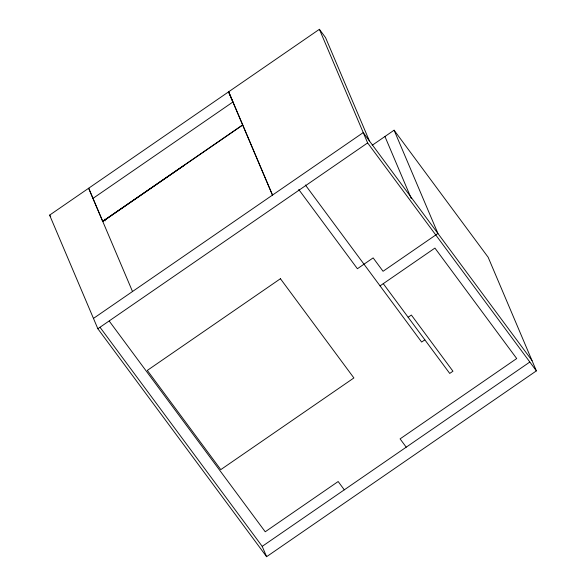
<?xml version="1.0" encoding="UTF-8"?>
<svg xmlns="http://www.w3.org/2000/svg" width="586" height="586" viewBox="0 0 586 586"><rect width="100%" height="100%" fill="white"/><g stroke="black" fill="none" stroke-linecap="round" stroke-linejoin="round"><path stroke-width="0.88" d="M372.198 145.277L394.092 130.202L488.153 257.261L536.38 370.872L266.601 556.7L97.847 328.739L49.62 215.128L319.399 29.3L325.545 37.599L369.385 140.882M242.633 124.928L102.682 221.325L92.954 198.412L232.906 102.008L228.621 91.826L272.549 195.233L228.621 91.826M242.721 125.045L102.77 221.442L183.975 165.508M93.46 318.41L363.239 132.59L532 360.544M97.847 328.739L367.627 142.918L319.399 29.3M380.05 285.88L434.929 248.083L516.706 358.544L400.084 438.877L406.223 447.177M408.142 317.26L411.365 315.041L452.949 371.209L449.726 373.429L383.273 283.661M424.857 339.836L421.634 342.056L305.357 184.986M266.601 556.7L262.213 546.364L529.737 362.104M367.627 142.918L536.38 370.872M298.765 189.527L357.401 268.732L373.143 257.891L383.054 271.281L437.932 233.484L394.092 130.202M344.304 489.823L338.159 481.531L265.224 531.773L109.289 321.143M49.62 215.128L50.704 216.6M99.994 327.237L262.213 546.364M384.943 136.501L411.321 198.639M104.433 219.201L105.15 220.878M132.509 291.513L88.669 188.231L92.954 198.412M280.43 278.724L147.32 370.403L220.783 469.635L353.893 377.948L280.43 278.724"/></g></svg>
